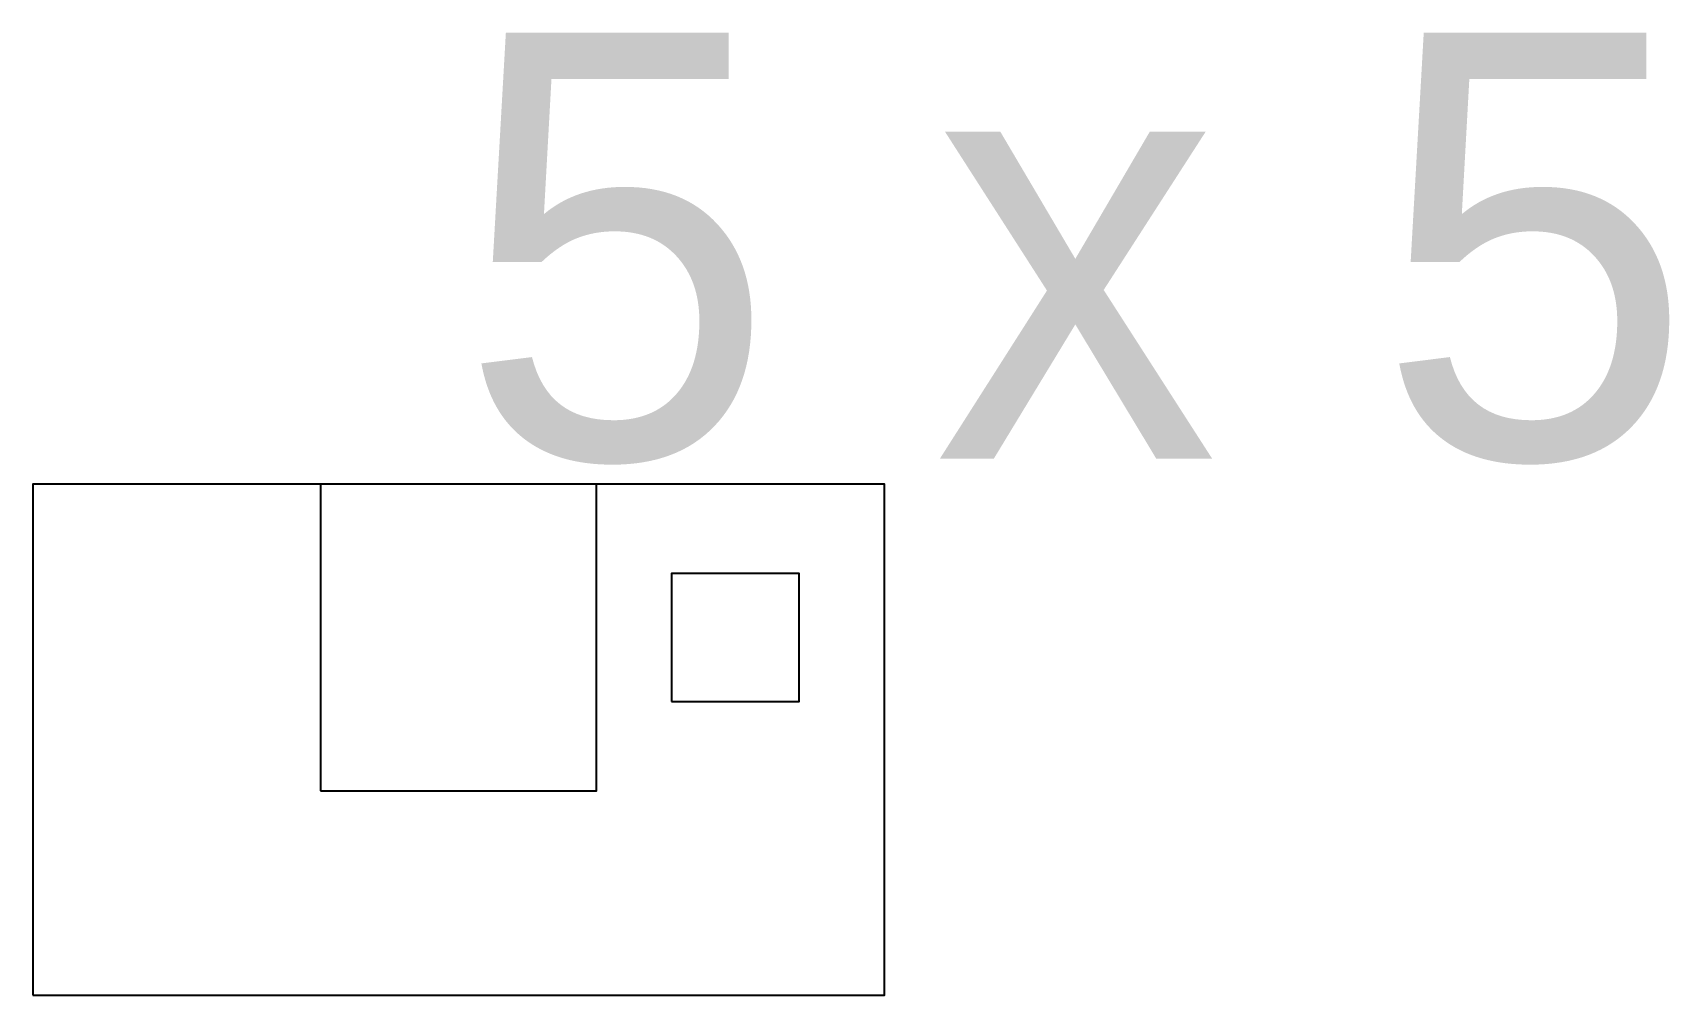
# Model space of a CAD drawing. Header units: metres. Extents: x 0 to 9.61, y 0 to 5.65.
import ezdxf

# ---------------------------------------------------------------- set-up
doc = ezdxf.new("R2010")
doc.units = ezdxf.units.M

msp = doc.modelspace()

# ---------------------------------------------------------------- linework, layer by layer
msp.add_lwpolyline([(0, 0), (5, 0), (5, 3), (0, 3), (0, 0)])
at = {"color": 1}
msp.add_lwpolyline([(1.69, 1.2), (3.31, 1.2), (3.31, 3), (1.69, 3)], close=True, dxfattribs=at)
at = {"color": 2}
msp.add_lwpolyline([(3.75, 1.725), (4.5, 1.725), (4.5, 2.475), (3.75, 2.475)], close=True, dxfattribs=at)

# ---------------------------------------------------------------- texts
msp.add_text('5 x 5', height=2.5).set_placement((2.5, 3.15))

doc.saveas('drawing.dxf')
